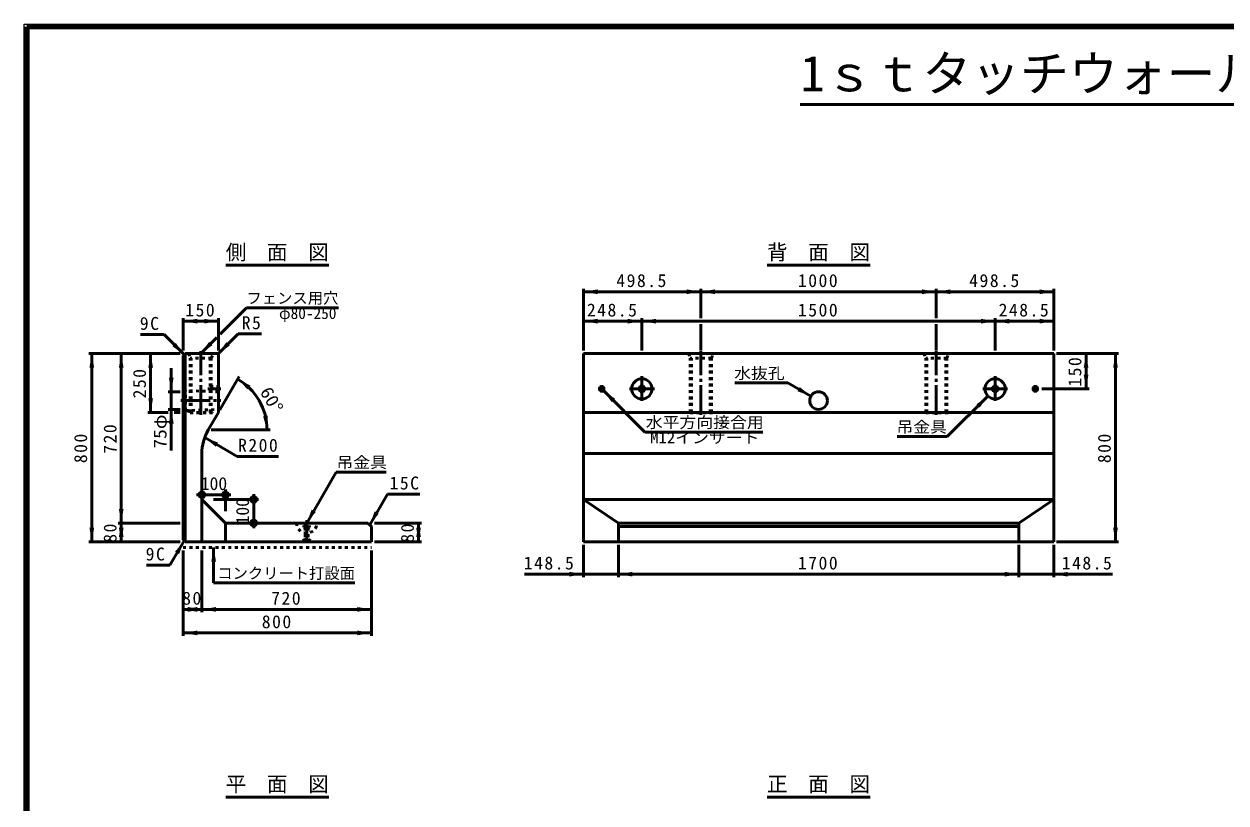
# Model space of a CAD drawing. Units: millimetres, scale not verified, with parts at other scales. Extents: x 100 to 4105, y 100 to 2870.
# Drawn here: x 100 to 2141, y 1546 to 2870 of the extents above; entities that cross this region are included whole.
import ezdxf
from ezdxf.enums import TextEntityAlignment as Align

# ---------------------------------------------------------------- set-up
doc = ezdxf.new("R2010")
doc.units = ezdxf.units.MM
doc.header["$LTSCALE"] = 5
doc.linetypes.add('USER2', pattern=[13.4, 10, -1.2, 1, -1.2])
doc.linetypes.add('USER3', pattern=[2.2, 1, -1.2])
doc.layers.add('V-nasSTD', color=7, linetype='Continuous', lineweight=50)
doc.styles.add('ＭＳ ゴシック', font='')
doc.styles.get('ＭＳ ゴシック').set_extended_font_data('MS Gothic')

msp = doc.modelspace()

# ---------------------------------------------------------------- hatches: boundary and pattern name
at = {"layer": 'V-nasSTD'}
for points in [[(1074.075, 2414.987), (1074.075, 2410.987), (1050.075, 2414.987), (1074.075, 2418.987)], [(1225.475, 2414.987), (1225.475, 2418.987), (1249.475, 2414.987), (1225.475, 2410.987)], [(1273.475, 2414.987), (1273.475, 2410.987), (1249.475, 2414.987), (1273.475, 2418.987)], [(1625.475, 2414.987), (1625.475, 2418.987), (1649.475, 2414.987), (1625.475, 2410.987)], [(1673.475, 2414.987), (1673.475, 2410.987), (1649.475, 2414.987), (1673.475, 2418.987)], [(1824.875, 2414.987), (1824.875, 2418.987), (1848.875, 2414.987), (1824.875, 2410.987)], [(394.075, 2364.987), (394.075, 2360.987), (370.075, 2364.987), (394.075, 2368.987)], [(406.075, 2364.987), (406.075, 2368.987), (430.075, 2364.987), (406.075, 2360.987)], [(1074.075, 2364.987), (1074.075, 2360.987), (1050.075, 2364.987), (1074.075, 2368.987)], [(1125.475, 2364.987), (1125.475, 2368.987), (1149.475, 2364.987), (1125.475, 2360.987)], [(1173.475, 2364.987), (1173.475, 2360.987), (1149.475, 2364.987), (1173.475, 2368.987)], [(1725.475, 2364.987), (1725.475, 2368.987), (1749.475, 2364.987), (1725.475, 2360.987)], [(1773.475, 2364.987), (1773.475, 2360.987), (1749.475, 2364.987), (1773.475, 2368.987)], [(1824.875, 2364.987), (1824.875, 2368.987), (1848.875, 2364.987), (1824.875, 2360.987)], [(354.904, 2325.158), (357.733, 2327.986), (371.875, 2308.187), (352.076, 2322.329)], [(417.045, 2326.958), (419.874, 2324.129), (400.075, 2309.987), (414.217, 2329.786)], [(446.46, 2326.372), (449.288, 2323.544), (429.489, 2309.402), (443.631, 2329.201)], [(215.075, 2285.987), (211.075, 2285.987), (215.075, 2309.987), (219.075, 2285.987)], [(265.075, 2285.987), (261.075, 2285.987), (265.075, 2309.987), (269.075, 2285.987)], [(315.075, 2285.987), (311.075, 2285.987), (315.075, 2309.987), (319.075, 2285.987)], [(1903.875, 2285.987), (1899.875, 2285.987), (1903.875, 2309.987), (1907.875, 2285.987)], [(1953.875, 2285.987), (1949.875, 2285.987), (1953.875, 2309.987), (1957.875, 2285.987)], [(350.075, 2268.987), (354.075, 2268.987), (350.075, 2244.987), (346.075, 2268.987)], [(482.078, 2252.37), (479.697, 2249.156), (462.793, 2266.657), (484.459, 2255.585)], [(1903.875, 2273.987), (1907.875, 2273.987), (1903.875, 2249.987), (1899.875, 2273.987)], [(1100.932, 2230.33), (1103.761, 2233.158), (1083.962, 2247.3), (1098.104, 2227.501)], [(1415.7, 2249.487), (1413.7, 2246.023), (1436.485, 2237.487), (1417.7, 2252.951)], [(315.075, 2233.987), (319.075, 2233.987), (315.075, 2209.987), (311.075, 2233.987)], [(1720.342, 2220.855), (1717.514, 2223.683), (1737.313, 2237.825), (1723.171, 2218.026)], [(350.075, 2190.987), (346.075, 2190.987), (350.075, 2214.987), (354.075, 2190.987)], [(510.063, 2203.898), (506.089, 2203.443), (512.793, 2180.054), (514.037, 2204.353)], [(427.597, 2155.176), (425.597, 2151.712), (406.813, 2167.176), (429.597, 2158.64)], [(265.075, 2045.987), (269.075, 2045.987), (265.075, 2021.987), (261.075, 2045.987)], [(592.075, 2042.772), (595.539, 2040.772), (580.075, 2021.987), (588.611, 2044.772)], [(699.075, 2039.772), (702.539, 2037.772), (687.075, 2018.987), (695.611, 2041.772)], [(265.075, 1997.987), (261.075, 1997.987), (265.075, 2021.987), (269.075, 1997.987)], [(770.075, 1997.987), (766.075, 1997.987), (770.075, 2021.987), (774.075, 1997.987)], [(215.075, 2013.987), (219.075, 2013.987), (215.075, 1989.987), (211.075, 2013.987)], [(265.075, 2013.987), (269.075, 2013.987), (265.075, 1989.987), (261.075, 2013.987)], [(770.075, 2013.987), (774.075, 2013.987), (770.075, 1989.987), (766.075, 2013.987)], [(1953.875, 2013.987), (1957.875, 2013.987), (1953.875, 1989.987), (1949.875, 2013.987)], [(359.875, 1971.003), (356.411, 1973.003), (371.875, 1991.787), (363.339, 1969.003)], [(422.075, 1956.187), (418.075, 1956.187), (422.075, 1980.187), (426.075, 1956.187)], [(1026.075, 1934.987), (1026.075, 1938.987), (1050.075, 1934.987), (1026.075, 1930.987)], [(1133.475, 1934.987), (1133.475, 1930.987), (1109.475, 1934.987), (1133.475, 1938.987)], [(1765.475, 1934.987), (1765.475, 1938.987), (1789.475, 1934.987), (1765.475, 1930.987)], [(1872.875, 1934.987), (1872.875, 1930.987), (1848.875, 1934.987), (1872.875, 1938.987)], [(394.075, 1875.187), (394.075, 1871.187), (370.075, 1875.187), (394.075, 1879.187)], [(378.075, 1875.187), (378.075, 1879.187), (402.075, 1875.187), (378.075, 1871.187)], [(426.075, 1875.187), (426.075, 1871.187), (402.075, 1875.187), (426.075, 1879.187)], [(666.075, 1875.187), (666.075, 1879.187), (690.075, 1875.187), (666.075, 1871.187)], [(394.075, 1835.187), (394.075, 1831.187), (370.075, 1835.187), (394.075, 1839.187)], [(666.075, 1835.187), (666.075, 1839.187), (690.075, 1835.187), (666.075, 1831.187)]]:
    msp.add_hatch(color=256, dxfattribs=at).paths.add_polyline_path(points)

# ---------------------------------------------------------------- linework, layer by layer
at = {"layer": 'V-nasSTD', "lineweight": 100}
for p, q in [((105, 2865), (105, 105)), ((4100, 2865), (105, 2865))]:
    msp.add_line(p, q, dxfattribs=at)
at = {"layer": 'V-nasSTD'}
for p, q in [((1418.212, 2733.465), (2786.788, 2733.465)), ((442.575, 2459.987), (617.575, 2459.987)), ((1361.975, 2459.987), (1536.975, 2459.987)), ((1050.075, 2419.987), (1050.075, 2314.987)), ((1050.075, 2414.987), (1249.475, 2414.987)), ((1249.475, 2419.987), (1249.475, 2369.987)), ((1249.475, 2414.987), (1649.475, 2414.987)), ((1649.475, 2419.987), (1649.475, 2369.987)), ((1649.475, 2414.987), (1848.875, 2414.987)), ((1848.875, 2419.987), (1848.875, 2314.987)), ((370.075, 2369.987), (370.075, 2314.987)), ((430.075, 2369.987), (430.075, 2314.987)), ((432.903, 2342.816), (477.857, 2387.769)), ((477.857, 2387.769), (633.857, 2387.769)), ((1149.475, 2369.987), (1149.475, 2314.987)), ((1749.475, 2369.987), (1749.475, 2314.987)), ((430.075, 2364.987), (370.075, 2364.987)), ((1050.075, 2364.987), (1149.475, 2364.987)), ((1149.475, 2364.987), (1749.475, 2364.987)), ((1249.475, 2359.987), (1249.475, 2314.987)), ((1649.475, 2359.987), (1649.475, 2314.987)), ((1749.475, 2364.987), (1848.875, 2364.987)), ((337.934, 2342.128), (297.934, 2342.128)), ((371.875, 2308.187), (337.934, 2342.128)), ((427.246, 2337.159), (400.075, 2309.987)), ((429.489, 2309.402), (463.43, 2343.343)), ((463.43, 2343.343), (503.43, 2343.343)), ((365.075, 2309.987), (210.075, 2309.987)), ((215.075, 2309.987), (215.075, 1989.987)), ((265.075, 2309.987), (265.075, 2021.987)), ((315.075, 2309.987), (315.075, 2209.987)), ((373.675, 2309.987), (370.075, 2306.387)), ((428.075, 2309.987), (373.675, 2309.987)), ((373.675, 2309.987), (373.675, 1989.987)), ((430.075, 2307.987), (430.075, 2209.987)), ((1050.075, 2309.987), (1050.075, 1989.987)), ((1848.875, 2309.987), (1050.075, 2309.987)), ((1848.875, 1989.987), (1848.875, 2309.987)), ((1958.875, 2309.987), (1853.875, 2309.987)), ((1903.875, 2309.987), (1903.875, 2249.987)), ((1953.875, 2309.987), (1953.875, 1989.987)), ((370.075, 2306.387), (370.075, 1993.587)), ((350.075, 2284.987), (350.075, 2244.987)), ((465.293, 2270.987), (432.593, 2214.349)), ((1083.962, 2247.3), (1154.673, 2176.59)), ((1307.513, 2259.987), (1397.513, 2259.987)), ((1397.513, 2259.987), (1436.485, 2237.487)), ((1908.875, 2249.987), (1828.875, 2249.987)), ((345.075, 2244.987), (365.075, 2244.987)), ((350.075, 2244.987), (350.075, 2214.987)), ((1737.313, 2237.825), (1668.239, 2168.752)), ((345.075, 2209.987), (310.075, 2209.987)), ((345.075, 2214.987), (365.075, 2214.987)), ((350.075, 2214.987), (350.075, 2144.987)), ((355.075, 2209.987), (365.075, 2209.987)), ((430.075, 2209.987), (412.793, 2180.054)), ((1848.875, 2209.987), (1050.075, 2209.987)), ((406.813, 2167.176), (462.238, 2135.176)), ((417.793, 2180.054), (517.793, 2180.054)), ((1154.673, 2176.59), (1354.673, 2176.59)), ((1668.239, 2168.752), (1583.239, 2168.752)), ((402.075, 2140.054), (402.075, 1989.987)), ((462.238, 2135.176), (532.238, 2135.176)), ((1848.875, 2140.054), (1050.075, 2140.054)), ((580.075, 2021.987), (630.075, 2108.59)), ((630.075, 2108.59), (715.075, 2108.59)), ((451.075, 2069.987), (393.075, 2069.987)), ((402.075, 2061.987), (442.075, 2021.987)), ((422.075, 2061.987), (498.075, 2061.987)), ((442.075, 2078.987), (442.075, 2041.987)), ((490.075, 2070.987), (490.075, 2012.987)), ((687.075, 2018.987), (717.075, 2070.949)), ((717.075, 2070.949), (772.075, 2070.949)), ((1050.075, 2061.987), (1848.875, 2061.987)), ((1050.075, 2061.987), (1109.475, 2021.987)), ((1789.475, 2021.987), (1848.875, 2061.987)), ((365.075, 2021.987), (260.075, 2021.987)), ((265.075, 2021.987), (265.075, 1989.987)), ((442.075, 2021.987), (684.075, 2021.987)), ((442.075, 1989.987), (442.075, 2021.987)), ((684.075, 2021.987), (690.075, 2015.987)), ((775.075, 2021.987), (695.075, 2021.987)), ((770.075, 2021.987), (770.075, 1989.987)), ((1109.475, 2021.987), (1789.475, 2021.987)), ((1109.475, 1989.987), (1109.475, 2021.987)), ((1789.475, 1989.987), (1789.475, 2021.987)), ((690.075, 1989.987), (690.075, 2015.987)), ((1109.475, 2015.987), (1789.475, 2015.987)), ((365.075, 1989.987), (210.075, 1989.987)), ((371.875, 1991.787), (347.875, 1950.218)), ((370.075, 1993.587), (373.675, 1989.987)), ((373.675, 1989.987), (690.075, 1989.987)), ((775.075, 1989.987), (695.075, 1989.987)), ((1050.075, 1989.987), (1848.875, 1989.987)), ((1050.075, 1984.987), (1050.075, 1929.987)), ((1109.475, 1984.987), (1109.475, 1929.987)), ((1789.475, 1984.987), (1789.475, 1929.987)), ((1848.875, 1984.987), (1848.875, 1929.987)), ((1958.875, 1989.987), (1853.875, 1989.987)), ((370.075, 1830.187), (370.075, 1975.187)), ((402.075, 1870.187), (402.075, 1975.187)), ((422.075, 1920.187), (422.075, 1980.187)), ((690.075, 1830.187), (690.075, 1975.187)), ((347.875, 1950.218), (307.875, 1950.218)), ((422.075, 1920.187), (662.075, 1920.187)), ((1050.075, 1934.987), (950.075, 1934.987)), ((1109.475, 1934.987), (1050.075, 1934.987)), ((1109.475, 1934.987), (1789.475, 1934.987)), ((1789.475, 1934.987), (1848.875, 1934.987)), ((1848.875, 1934.987), (1948.875, 1934.987)), ((402.075, 1875.187), (370.075, 1875.187)), ((690.075, 1875.187), (402.075, 1875.187)), ((690.075, 1835.187), (370.075, 1835.187)), ((442.575, 1556.187), (617.575, 1556.187)), ((1361.975, 1556.187), (1536.975, 1556.187))]:
    msp.add_line(p, q, dxfattribs=at)
at = {"layer": 'V-nasSTD', "linetype": 'USER3'}
for p, q in [((379.075, 2309.987), (382.075, 2301.987)), ((418.075, 2301.987), (421.075, 2309.987)), ((1228.475, 2309.987), (1231.475, 2301.987)), ((1267.475, 2301.987), (1270.475, 2309.987)), ((1628.475, 2309.987), (1631.475, 2301.987)), ((1667.475, 2301.987), (1670.475, 2309.987)), ((382.075, 2209.987), (382.075, 2301.987)), ((418.075, 2301.987), (382.075, 2301.987)), ((384.075, 2209.987), (384.075, 2301.987)), ((416.075, 2209.987), (416.075, 2301.987)), ((418.075, 2209.987), (418.075, 2301.987)), ((1231.475, 2209.987), (1231.475, 2301.987)), ((1267.475, 2301.987), (1231.475, 2301.987)), ((1233.475, 2209.987), (1233.475, 2301.987)), ((1265.475, 2209.987), (1265.475, 2301.987)), ((1267.475, 2209.987), (1267.475, 2301.987)), ((1631.475, 2209.987), (1631.475, 2301.987)), ((1667.475, 2301.987), (1631.475, 2301.987)), ((1633.475, 2209.987), (1633.475, 2301.987)), ((1665.475, 2209.987), (1665.475, 2301.987)), ((1667.475, 2209.987), (1667.475, 2301.987)), ((374.075, 2246.987), (370.075, 2250.587)), ((430.075, 2244.987), (374.075, 2246.987)), ((374.075, 2212.987), (374.075, 2246.987)), ((416.075, 2245.987), (416.075, 2253.987)), ((416.075, 2253.987), (430.075, 2253.987)), ((430.075, 2245.987), (416.075, 2245.987)), ((430.075, 2234.987), (430.075, 2264.987)), ((374.075, 2212.987), (370.075, 2209.387)), ((374.075, 2212.987), (430.075, 2214.987)), ((420.075, 2209.987), (380.075, 2209.987)), ((380.075, 2209.187), (380.075, 2209.987)), ((420.075, 2209.187), (380.075, 2209.187)), ((420.075, 2209.187), (420.075, 2209.987)), ((1269.475, 2209.987), (1229.475, 2209.987)), ((1229.475, 2209.187), (1229.475, 2209.987)), ((1269.475, 2209.187), (1229.475, 2209.187)), ((1265.475, 2209.987), (1233.475, 2209.987)), ((1269.475, 2209.187), (1269.475, 2209.987)), ((1669.475, 2209.987), (1629.475, 2209.987)), ((1629.475, 2209.187), (1629.475, 2209.987)), ((1669.475, 2209.187), (1629.475, 2209.187)), ((1665.475, 2209.987), (1633.475, 2209.987)), ((1665.475, 2209.987), (1633.475, 2209.987)), ((1669.475, 2209.187), (1669.475, 2209.987)), ((575.075, 2017.987), (585.075, 2017.987)), ((575.075, 2017.987), (575.075, 2015.187)), ((575.075, 2015.187), (577.275, 2013.987)), ((575.075, 2015.187), (585.075, 2015.187)), ((577.275, 2013.987), (577.275, 1993.987)), ((577.275, 2013.987), (582.875, 2013.987)), ((582.875, 2013.987), (585.075, 2015.187)), ((582.875, 2013.987), (582.875, 1993.987)), ((585.075, 2017.987), (585.075, 2015.187)), ((573.075, 1991.987), (577.275, 1993.987)), ((573.075, 1991.987), (573.075, 1990.787)), ((573.075, 1991.987), (587.075, 1991.987)), ((573.075, 1990.787), (587.075, 1990.787)), ((577.275, 1993.987), (582.875, 1993.987)), ((582.875, 1993.987), (587.075, 1991.987)), ((587.075, 1991.987), (587.075, 1990.787)), ((370.075, 1980.187), (690.075, 1980.187))]:
    msp.add_line(p, q, dxfattribs=at)
at = {"layer": 'V-nasSTD', "linetype": 'USER2'}
for p, q in [((400.075, 2205.987), (400.075, 2313.987)), ((1249.475, 2205.987), (1249.475, 2313.987)), ((1649.475, 2205.987), (1649.475, 2313.987)), ((1149.475, 2271.787), (1149.475, 2229.387)), ((1749.475, 2271.787), (1749.475, 2229.387)), ((412.075, 2249.987), (434.075, 2249.987)), ((1075.275, 2249.987), (1087.275, 2249.987)), ((1081.275, 2243.987), (1081.275, 2255.987)), ((1128.275, 2249.987), (1170.675, 2249.987)), ((1728.275, 2249.987), (1770.675, 2249.987)), ((1811.675, 2249.987), (1823.675, 2249.987)), ((1817.675, 2243.987), (1817.675, 2255.987)), ((366.075, 2229.987), (434.075, 2229.987)), ((580.075, 2026.987), (580.075, 1996.987))]:
    msp.add_line(p, q, dxfattribs=at)
at = {"layer": 'V-nasSTD', "lineweight": 13}
msp.add_lwpolyline([(100, 100), (100, 2870), (4105, 2870), (4105, 100)], close=True, dxfattribs=at)
at = {"layer": 'V-nasSTD'}
for centre, radius in [((1149.475, 2249.987), 17.2), ((1749.475, 2249.987), 17.2), ((1081.275, 2249.987), 3.8), ((1081.275, 2249.987), 2.4), ((1081.275, 2249.987), 2), ((1149.475, 2249.987), 5), ((1749.475, 2249.987), 5), ((1817.675, 2249.987), 3.8), ((1817.675, 2249.987), 2.4), ((1817.675, 2249.987), 2), ((1449.475, 2229.987), 15), ((402.075, 2069.987), 5), ((442.075, 2069.987), 5), ((490.075, 2061.987), 5), ((490.075, 2021.987), 5)]:
    msp.add_circle(centre, radius, dxfattribs=at)
for centre, radius, start, end in [((428.075, 2307.987), 2, 0, 90), ((412.793, 2180.054), 100, 0, 60), ((482.075, 2140.054), 80, 150, 180)]:
    msp.add_arc(centre, radius, start, end, dxfattribs=at)
at = {"layer": 'V-nasSTD', "linetype": 'USER3'}
msp.add_arc((580.075, 2021.987), 17.2, 180, 0, dxfattribs=at)

# ---------------------------------------------------------------- texts
at = {"layer": 'V-nasSTD', "style": 'ＭＳ ゴシック'}
for s, height, p in [('1ｓｔタッチウォール(Ｆ型)  Ｈ=800', 60.81, (2102.5, 2816.409)), ('側\u3000面\u3000図', 25.66, (530.075, 2494.987)), ('背\u3000面\u3000図', 25.66, (1449.475, 2494.987)), ('フェンス用穴', 19.06, (555.857, 2413.769)), ('φ80-250', 19.06, (581.857, 2387.769)), ('100', 21.99, (422.575, 2099.987)), ('コンクリート打設面', 19.06, (545.103, 1946.187)), ('平\u3000面\u3000図', 25.66, (530.075, 1591.187)), ('正\u3000面\u3000図', 25.66, (1449.475, 1591.187))]:
    msp.add_text(s, height=height, dxfattribs=at).set_placement(p, align=Align.TOP_CENTER)
at = {"layer": 'V-nasSTD', "style": 'ＭＳ ゴシック', "width": 1.1}
for s, p in [('水抜孔', (1349.013, 2285.987)), ('水平方向接合用', (1256.173, 2202.59)), ('吊金具', (1624.739, 2194.752)), ('M12インサート', (1256.173, 2176.59)), ('吊金具', (673.575, 2134.59))]:
    msp.add_text(s, height=19.06, dxfattribs=at).set_placement(p, align=Align.TOP_CENTER)
for s, rotation, p in [('60°', 300, (530.126, 2236.827)), ('75φ', 90, (320.075, 2177.487))]:
    msp.add_text(s, height=21.99, rotation=rotation, dxfattribs=at).set_placement(p, align=Align.TOP_CENTER)
at = {"layer": 'V-nasSTD', "style": 'ＭＳ ゴシック'}
msp.add_text('100', height=21.99, rotation=90, dxfattribs=at).set_placement((460.075, 2041.987), align=Align.TOP_CENTER)
at = {"layer": 'V-nasSTD', "char_height": 21.99, "attachment_point": 2, "style": 'ＭＳ ゴシック'}
for s, insert in [('\\T1.17;498.5', (1149.775, 2444.987)), ('\\T1.17;1000', (1449.475, 2444.987)), ('\\T1.17;498.5', (1749.175, 2444.987)), ('\\T1.17;150', (400.075, 2394.987)), ('\\T1.17;248.5', (1099.775, 2394.987)), ('\\T1.17;1500', (1449.475, 2394.987)), ('\\T1.17;248.5', (1799.175, 2394.987)), ('\\T1.17;9C', (314.184, 2372.128)), ('\\T1.17;R5', (487.18, 2373.343)), ('\\T1.17;R200', (498.488, 2165.176)), ('\\T1.17;15C', (747.075, 2100.949)), ('\\T1.17;9C', (324.125, 1980.218)), ('\\T1.17;148.5', (992.575, 1964.987)), ('\\T1.17;1700', (1449.475, 1964.987)), ('\\T1.17;148.5', (1906.375, 1964.987)), ('\\T1.17;80', (386.074, 1905.187)), ('\\T1.17;720', (546.075, 1905.187)), ('\\T1.17;800', (530.075, 1865.187))]:
    msp.add_mtext(s, dxfattribs=dict(at, insert=insert))
at = {"layer": 'V-nasSTD', "char_height": 21.99, "attachment_point": 2, "rotation": 90, "style": 'ＭＳ ゴシック'}
for s, insert in [('\\T1.17;150', (1873.875, 2279.987)), ('\\T1.17;250', (285.075, 2259.987)), ('\\T1.17;720', (235.075, 2165.987)), ('\\T1.17;800', (185.075, 2149.987)), ('\\T1.17;800', (1923.875, 2149.987)), ('\\T1.17;80', (235.075, 2005.987)), ('\\T1.17;80', (740.075, 2005.987))]:
    msp.add_mtext(s, dxfattribs=dict(at, insert=insert))

doc.saveas('drawing.dxf')
